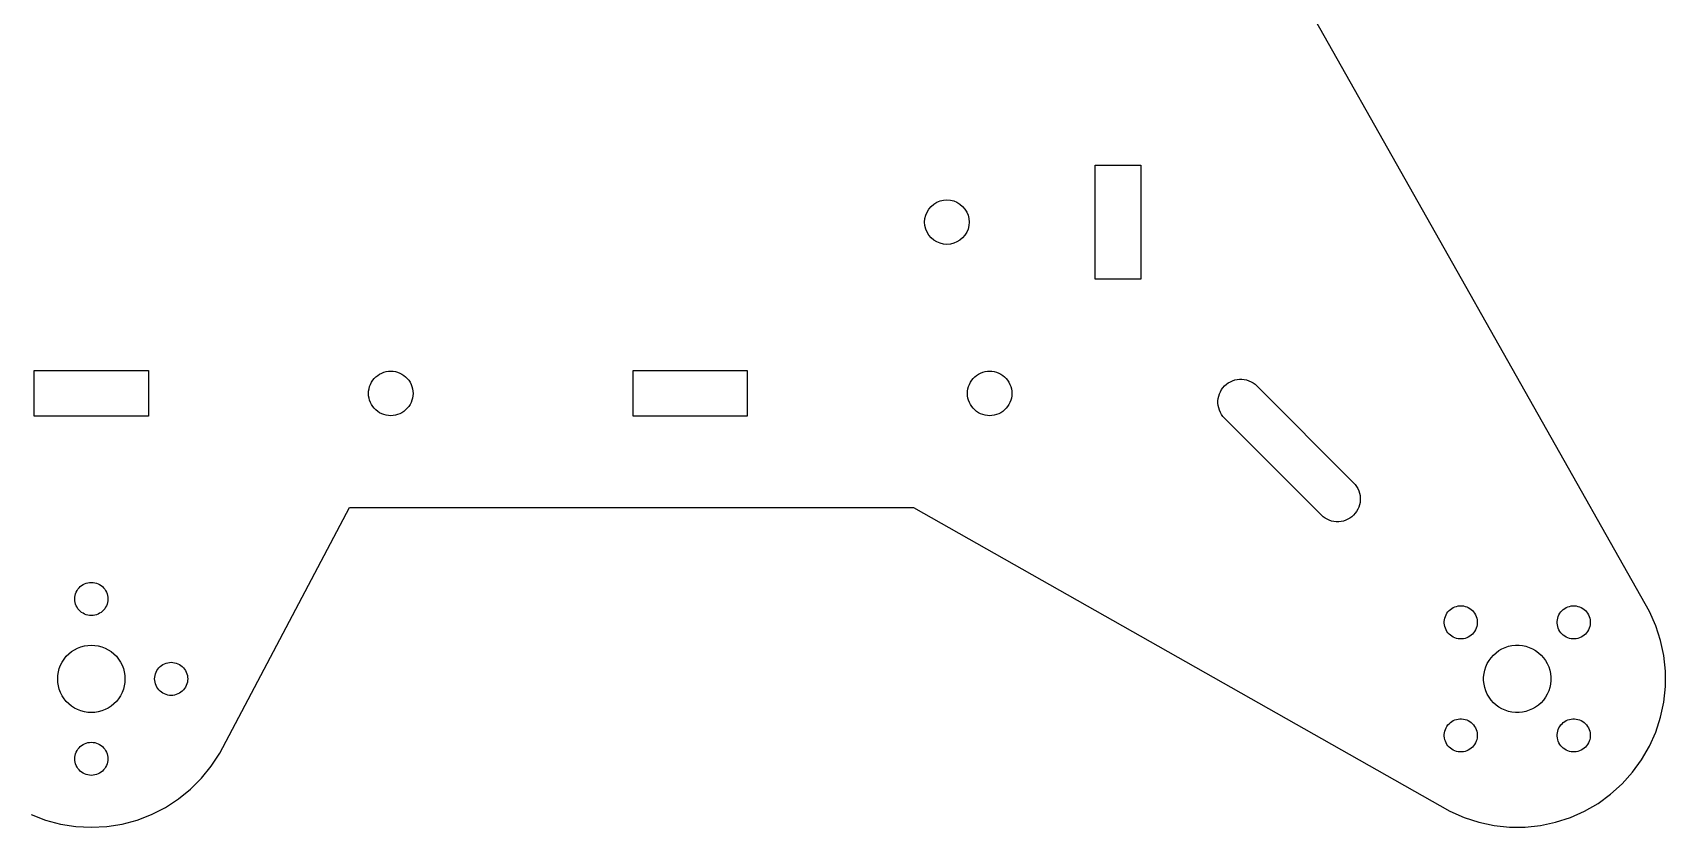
# Model space of a CAD drawing. Header units: metres. Extents: x -138 to 138, y -454 to 233.
# Drawn here: x -5.1 to 138, y -73 to -3.4 of the extents above; entities that cross this region are included whole.
import ezdxf

# ---------------------------------------------------------------- set-up
doc = ezdxf.new("R2010")
doc.units = ezdxf.units.M

msp = doc.modelspace()

# ---------------------------------------------------------------- linework, layer by layer
for p, q in [((136.583, -54.0981), (105.998, 0)), ((88, -25), (88, -15)), ((88, -15), (92, -15)), ((92, -15), (92, -25)), ((73.6211, -18.6211), (73.8538, -18.4224)), ((73.8538, -18.4224), (74.1147, -18.2625)), ((74.1147, -18.2625), (74.3974, -18.1454)), ((74.3974, -18.1454), (74.6949, -18.074)), ((74.6949, -18.074), (75, -18.05)), ((75, -18.05), (75.305, -18.074)), ((75.305, -18.074), (75.6026, -18.1454)), ((75.6026, -18.1454), (75.8853, -18.2625)), ((75.8853, -18.2625), (76.1462, -18.4224)), ((76.1462, -18.4224), (76.3788, -18.6211)), ((73.05, -20), (73.074, -19.6949)), ((73.074, -20.305), (73.05, -20)), ((73.074, -19.6949), (73.1454, -19.3974)), ((73.1454, -19.3974), (73.2625, -19.1147)), ((73.2625, -19.1147), (73.4224, -18.8538)), ((73.4224, -18.8538), (73.6211, -18.6211)), ((76.3788, -18.6211), (76.5776, -18.8538)), ((76.5776, -18.8538), (76.7375, -19.1147)), ((76.7375, -19.1147), (76.8546, -19.3974)), ((76.8546, -19.3974), (76.926, -19.6949)), ((76.926, -19.6949), (76.95, -20)), ((76.95, -20), (76.926, -20.305)), ((73.1454, -20.6026), (73.074, -20.305)), ((73.2625, -20.8853), (73.1454, -20.6026)), ((73.4224, -21.1462), (73.2625, -20.8853)), ((73.6211, -21.3788), (73.4224, -21.1462)), ((73.8538, -21.5776), (73.6211, -21.3788)), ((76.3788, -21.3788), (76.1462, -21.5776)), ((76.5776, -21.1462), (76.3788, -21.3788)), ((76.7375, -20.8853), (76.5776, -21.1462)), ((76.8546, -20.6026), (76.7375, -20.8853)), ((76.926, -20.305), (76.8546, -20.6026)), ((74.1147, -21.7375), (73.8538, -21.5776)), ((74.3974, -21.8546), (74.1147, -21.7375)), ((74.6949, -21.926), (74.3974, -21.8546)), ((75, -21.95), (74.6949, -21.926)), ((75.305, -21.926), (75, -21.95)), ((75.6026, -21.8546), (75.305, -21.926)), ((75.8853, -21.7375), (75.6026, -21.8546)), ((76.1462, -21.5776), (75.8853, -21.7375)), ((92, -25), (88, -25)), ((-5, -37), (-5, -33)), ((-5, -33), (5, -33)), ((5, -33), (5, -37)), ((24.3954, -34.3974), (24.4686, -34.2069)), ((24.4686, -34.2069), (24.5612, -34.025)), ((24.5612, -34.025), (24.6724, -33.8538)), ((24.6724, -33.8538), (24.8009, -33.6952)), ((24.8009, -33.6952), (24.9452, -33.5509)), ((24.9452, -33.5509), (25.1038, -33.4224)), ((25.1038, -33.4224), (25.275, -33.3113)), ((25.275, -33.3113), (25.4569, -33.2186)), ((25.4569, -33.2186), (25.6474, -33.1454)), ((25.6474, -33.1454), (25.8446, -33.0926)), ((25.8446, -33.0926), (26.0462, -33.0607)), ((26.0462, -33.0607), (26.25, -33.05)), ((26.25, -33.05), (26.4538, -33.0607)), ((26.4538, -33.0607), (26.6554, -33.0926)), ((26.6554, -33.0926), (26.8526, -33.1454)), ((26.8526, -33.1454), (27.0431, -33.2186)), ((27.0431, -33.2186), (27.225, -33.3113)), ((27.225, -33.3113), (27.3962, -33.4224)), ((27.3962, -33.4224), (27.5548, -33.5509)), ((27.5548, -33.5509), (27.6991, -33.6952)), ((27.6991, -33.6952), (27.8276, -33.8538)), ((27.8276, -33.8538), (27.9387, -34.025)), ((27.9387, -34.025), (28.0314, -34.2069)), ((28.0314, -34.2069), (28.1046, -34.3974)), ((47.5, -37), (47.5, -33)), ((47.5, -33), (57.5, -33)), ((57.5, -33), (57.5, -37)), ((76.8954, -34.3974), (76.9686, -34.2069)), ((76.9686, -34.2069), (77.0612, -34.025)), ((77.0612, -34.025), (77.1724, -33.8538)), ((77.1724, -33.8538), (77.3009, -33.6952)), ((77.3009, -33.6952), (77.4452, -33.5509)), ((77.4452, -33.5509), (77.6038, -33.4224)), ((77.6038, -33.4224), (77.775, -33.3113)), ((77.775, -33.3113), (77.9569, -33.2186)), ((77.9569, -33.2186), (78.1474, -33.1454)), ((78.1474, -33.1454), (78.3446, -33.0926)), ((78.3446, -33.0926), (78.5462, -33.0607)), ((78.5462, -33.0607), (78.75, -33.05)), ((78.75, -33.05), (78.9538, -33.0607)), ((78.9538, -33.0607), (79.1554, -33.0926)), ((79.1554, -33.0926), (79.3526, -33.1454)), ((79.3526, -33.1454), (79.5431, -33.2186)), ((79.5431, -33.2186), (79.725, -33.3113)), ((79.725, -33.3113), (79.8962, -33.4224)), ((79.8962, -33.4224), (80.0548, -33.5509)), ((80.0548, -33.5509), (80.1991, -33.6952)), ((80.1991, -33.6952), (80.3276, -33.8538)), ((80.3276, -33.8538), (80.4387, -34.025)), ((80.4387, -34.025), (80.5314, -34.2069)), ((80.5314, -34.2069), (80.6046, -34.3974)), ((99.2031, -34.4987), (99.3431, -34.3431)), ((99.3431, -34.3431), (99.4987, -34.2031)), ((99.4987, -34.2031), (99.6681, -34.08)), ((99.6681, -34.08), (99.8494, -33.9753)), ((99.8494, -33.9753), (100.041, -33.8902)), ((100.041, -33.8902), (100.24, -33.8255)), ((100.24, -33.8255), (100.444, -33.782)), ((100.444, -33.782), (100.653, -33.7601)), ((100.653, -33.7601), (100.862, -33.7601)), ((100.862, -33.7601), (101.07, -33.782)), ((101.07, -33.782), (101.275, -33.8255)), ((101.275, -33.8255), (101.474, -33.8902)), ((101.474, -33.8902), (101.665, -33.9753)), ((101.665, -33.9753), (101.847, -34.08)), ((101.847, -34.08), (102.016, -34.2031)), ((102.016, -34.2031), (102.172, -34.3431)), ((102.172, -34.3431), (110.657, -42.8284)), ((24.3, -35), (24.3107, -34.7962)), ((24.3107, -35.2038), (24.3, -35)), ((24.3107, -34.7962), (24.3426, -34.5946)), ((24.3426, -35.4054), (24.3107, -35.2038)), ((24.3426, -34.5946), (24.3954, -34.3974)), ((24.3954, -35.6026), (24.3426, -35.4054)), ((24.4686, -35.7931), (24.3954, -35.6026)), ((28.1046, -35.6026), (28.0314, -35.7931)), ((28.1046, -34.3974), (28.1574, -34.5946)), ((28.1574, -35.4054), (28.1046, -35.6026)), ((28.1574, -34.5946), (28.1893, -34.7962)), ((28.1893, -35.2038), (28.1574, -35.4054)), ((28.1893, -34.7962), (28.2, -35)), ((28.2, -35), (28.1893, -35.2038)), ((76.8, -35), (76.8107, -34.7962)), ((76.8107, -35.2038), (76.8, -35)), ((76.8107, -34.7962), (76.8426, -34.5946)), ((76.8426, -35.4054), (76.8107, -35.2038)), ((76.8426, -34.5946), (76.8954, -34.3974)), ((76.8954, -35.6026), (76.8426, -35.4054)), ((76.9686, -35.7931), (76.8954, -35.6026)), ((80.6046, -35.6026), (80.5314, -35.7931)), ((80.6046, -34.3974), (80.6574, -34.5946)), ((80.6574, -35.4054), (80.6046, -35.6026)), ((80.6574, -34.5946), (80.6893, -34.7962)), ((80.6893, -35.2038), (80.6574, -35.4054)), ((80.6893, -34.7962), (80.7, -35)), ((80.7, -35), (80.6893, -35.2038)), ((98.7601, -35.6527), (98.782, -35.4445)), ((98.7601, -35.862), (98.7601, -35.6527)), ((98.782, -35.4445), (98.8255, -35.2397)), ((98.8255, -35.2397), (98.8902, -35.0406)), ((98.8902, -35.0406), (98.9753, -34.8494)), ((98.9753, -34.8494), (99.08, -34.6681)), ((99.08, -34.6681), (99.2031, -34.4987)), ((5, -37), (-5, -37)), ((24.5612, -35.975), (24.4686, -35.7931)), ((24.6724, -36.1462), (24.5612, -35.975)), ((24.8009, -36.3048), (24.6724, -36.1462)), ((24.9452, -36.4491), (24.8009, -36.3048)), ((25.1038, -36.5776), (24.9452, -36.4491)), ((25.275, -36.6887), (25.1038, -36.5776)), ((25.4569, -36.7814), (25.275, -36.6887)), ((25.6474, -36.8546), (25.4569, -36.7814)), ((25.8446, -36.9074), (25.6474, -36.8546)), ((26.0462, -36.9393), (25.8446, -36.9074)), ((26.25, -36.95), (26.0462, -36.9393)), ((26.4538, -36.9393), (26.25, -36.95)), ((26.6554, -36.9074), (26.4538, -36.9393)), ((26.8526, -36.8546), (26.6554, -36.9074)), ((27.0431, -36.7814), (26.8526, -36.8546)), ((27.225, -36.6887), (27.0431, -36.7814)), ((27.3962, -36.5776), (27.225, -36.6887)), ((27.5548, -36.4491), (27.3962, -36.5776)), ((27.6991, -36.3048), (27.5548, -36.4491)), ((27.8276, -36.1462), (27.6991, -36.3048)), ((27.9387, -35.975), (27.8276, -36.1462)), ((28.0314, -35.7931), (27.9387, -35.975)), ((57.5, -37), (47.5, -37)), ((77.0612, -35.975), (76.9686, -35.7931)), ((77.1724, -36.1462), (77.0612, -35.975)), ((77.3009, -36.3048), (77.1724, -36.1462)), ((77.4452, -36.4491), (77.3009, -36.3048)), ((77.6038, -36.5776), (77.4452, -36.4491)), ((77.775, -36.6887), (77.6038, -36.5776)), ((77.9569, -36.7814), (77.775, -36.6887)), ((78.1474, -36.8546), (77.9569, -36.7814)), ((78.3446, -36.9074), (78.1474, -36.8546)), ((78.5462, -36.9393), (78.3446, -36.9074)), ((78.75, -36.95), (78.5462, -36.9393)), ((78.9538, -36.9393), (78.75, -36.95)), ((79.1554, -36.9074), (78.9538, -36.9393)), ((79.3526, -36.8546), (79.1554, -36.9074)), ((79.5431, -36.7814), (79.3526, -36.8546)), ((79.725, -36.6887), (79.5431, -36.7814)), ((79.8962, -36.5776), (79.725, -36.6887)), ((80.0548, -36.4491), (79.8962, -36.5776)), ((80.1991, -36.3048), (80.0548, -36.4491)), ((80.3276, -36.1462), (80.1991, -36.3048)), ((80.4387, -35.975), (80.3276, -36.1462)), ((80.5314, -35.7931), (80.4387, -35.975)), ((98.782, -36.0702), (98.7601, -35.862)), ((98.8255, -36.275), (98.782, -36.0702)), ((98.8902, -36.4741), (98.8255, -36.275)), ((98.9753, -36.6653), (98.8902, -36.4741)), ((99.08, -36.8466), (98.9753, -36.6653)), ((99.2031, -37.016), (99.08, -36.8466)), ((99.3431, -37.1716), (99.2031, -37.016)), ((107.828, -45.6568), (99.3431, -37.1716)), ((110.657, -42.8284), (110.797, -42.984)), ((110.797, -42.984), (110.92, -43.1534)), ((110.92, -43.1534), (111.025, -43.3347)), ((111.025, -43.3347), (111.11, -43.5259)), ((111.11, -43.5259), (111.174, -43.725)), ((111.174, -43.725), (111.218, -43.9298)), ((111.218, -43.9298), (111.24, -44.138)), ((111.24, -44.3473), (111.218, -44.5555)), ((111.24, -44.138), (111.24, -44.3473)), ((11.2583, -66.5), (22.6216, -45)), ((22.6216, -45), (72.0784, -45)), ((72.0784, -45), (119.098, -71.5831)), ((107.984, -45.7969), (107.828, -45.6568)), ((108.153, -45.92), (107.984, -45.7969)), ((110.501, -45.7969), (110.332, -45.92)), ((110.657, -45.6568), (110.501, -45.7969)), ((110.797, -45.5013), (110.657, -45.6568)), ((110.92, -45.3319), (110.797, -45.5013)), ((111.025, -45.1506), (110.92, -45.3319)), ((111.11, -44.9594), (111.025, -45.1506)), ((111.174, -44.7603), (111.11, -44.9594)), ((111.218, -44.5555), (111.174, -44.7603)), ((108.335, -46.0246), (108.153, -45.92)), ((108.526, -46.1098), (108.335, -46.0246)), ((108.725, -46.1745), (108.526, -46.1098)), ((108.93, -46.218), (108.725, -46.1745)), ((109.138, -46.2399), (108.93, -46.218)), ((109.347, -46.2399), (109.138, -46.2399)), ((109.555, -46.218), (109.347, -46.2399)), ((109.76, -46.1745), (109.555, -46.218)), ((109.959, -46.1098), (109.76, -46.1745)), ((110.151, -46.0246), (109.959, -46.1098)), ((110.332, -45.92), (110.151, -46.0246)), ((-1.45, -53), (-1.44205, -52.8484)), ((-1.44205, -52.8484), (-1.4183, -52.6985)), ((-1.4183, -52.6985), (-1.37903, -52.5519)), ((-1.37903, -52.5519), (-1.32463, -52.4102)), ((-1.32463, -52.4102), (-1.25572, -52.275)), ((-1.25572, -52.275), (-1.17307, -52.1477)), ((-1.17307, -52.1477), (-1.07755, -52.0298)), ((-1.07755, -52.0298), (-0.97023, -51.9225)), ((-0.97023, -51.9225), (-0.85228, -51.8269)), ((-0.85228, -51.8269), (-0.72499, -51.7443)), ((-0.72499, -51.7443), (-0.58977, -51.6754)), ((-0.58977, -51.6754), (-0.44807, -51.621)), ((-0.44807, -51.621), (-0.30147, -51.5817)), ((-0.30147, -51.5817), (-0.15157, -51.558)), ((-0.15157, -51.558), (0, -51.55)), ((0, -51.55), (0.15157, -51.558)), ((0.15157, -51.558), (0.30147, -51.5817)), ((0.30147, -51.5817), (0.44807, -51.621)), ((0.44807, -51.621), (0.58977, -51.6754)), ((0.58977, -51.6754), (0.72499, -51.7443)), ((0.72499, -51.7443), (0.85228, -51.8269)), ((0.85228, -51.8269), (0.97023, -51.9225)), ((0.97023, -51.9225), (1.07755, -52.0298)), ((1.07755, -52.0298), (1.17307, -52.1477)), ((1.17307, -52.1477), (1.25572, -52.275)), ((1.25572, -52.275), (1.32463, -52.4102)), ((1.32463, -52.4102), (1.37903, -52.5519)), ((1.37903, -52.5519), (1.4183, -52.6985)), ((1.4183, -52.6985), (1.44205, -52.8484)), ((1.44205, -52.8484), (1.45, -53)), ((-1.44205, -53.1516), (-1.45, -53)), ((-1.4183, -53.3015), (-1.44205, -53.1516)), ((-1.37903, -53.4481), (-1.4183, -53.3015)), ((-1.32463, -53.5898), (-1.37903, -53.4481)), ((-1.25572, -53.725), (-1.32463, -53.5898)), ((-1.17307, -53.8523), (-1.25572, -53.725)), ((-1.07755, -53.9702), (-1.17307, -53.8523)), ((-0.97023, -54.0776), (-1.07755, -53.9702)), ((-0.85228, -54.1731), (-0.97023, -54.0776)), ((-0.72499, -54.2557), (-0.85228, -54.1731)), ((-0.58977, -54.3246), (-0.72499, -54.2557)), ((-0.44807, -54.379), (-0.58977, -54.3246)), ((-0.30147, -54.4183), (-0.44807, -54.379)), ((0.44807, -54.379), (0.30147, -54.4183)), ((0.58977, -54.3246), (0.44807, -54.379)), ((0.72499, -54.2557), (0.58977, -54.3246)), ((0.85228, -54.1731), (0.72499, -54.2557)), ((0.97023, -54.0776), (0.85228, -54.1731)), ((1.07755, -53.9702), (0.97023, -54.0776)), ((1.17307, -53.8523), (1.07755, -53.9702)), ((1.25572, -53.725), (1.17307, -53.8523)), ((1.32463, -53.5898), (1.25572, -53.725)), ((1.37903, -53.4481), (1.32463, -53.5898)), ((1.4183, -53.3015), (1.37903, -53.4481)), ((1.44205, -53.1516), (1.4183, -53.3015)), ((1.45, -53), (1.44205, -53.1516)), ((118.758, -54.392), (118.834, -54.2605)), ((118.834, -54.2605), (118.923, -54.1377)), ((118.923, -54.1377), (119.025, -54.0249)), ((119.025, -54.0249), (119.138, -53.9234)), ((119.138, -53.9234), (119.261, -53.8342)), ((119.261, -53.8342), (119.392, -53.7583)), ((119.392, -53.7583), (119.531, -53.6966)), ((119.531, -53.6966), (119.675, -53.6497)), ((119.675, -53.6497), (119.823, -53.6181)), ((119.823, -53.6181), (119.974, -53.6022)), ((119.974, -53.6022), (120.126, -53.6022)), ((120.126, -53.6022), (120.277, -53.6181)), ((120.277, -53.6181), (120.426, -53.6497)), ((120.426, -53.6497), (120.57, -53.6966)), ((120.57, -53.6966), (120.709, -53.7583)), ((120.709, -53.7583), (120.84, -53.8342)), ((120.84, -53.8342), (120.963, -53.9234)), ((120.963, -53.9234), (121.076, -54.0249)), ((121.076, -54.0249), (121.177, -54.1377)), ((121.177, -54.1377), (121.266, -54.2605)), ((121.266, -54.2605), (121.342, -54.392)), ((128.658, -54.392), (128.734, -54.2605)), ((128.734, -54.2605), (128.823, -54.1377)), ((128.823, -54.1377), (128.924, -54.0249)), ((128.924, -54.0249), (129.037, -53.9234)), ((129.037, -53.9234), (129.16, -53.8342)), ((129.16, -53.8342), (129.291, -53.7583)), ((129.291, -53.7583), (129.43, -53.6966)), ((129.43, -53.6966), (129.574, -53.6497)), ((129.574, -53.6497), (129.723, -53.6181)), ((129.723, -53.6181), (129.874, -53.6022)), ((129.874, -53.6022), (130.026, -53.6022)), ((130.026, -53.6022), (130.177, -53.6181)), ((130.177, -53.6181), (130.325, -53.6497)), ((130.325, -53.6497), (130.469, -53.6966)), ((130.469, -53.6966), (130.608, -53.7583)), ((130.608, -53.7583), (130.739, -53.8342)), ((130.739, -53.8342), (130.862, -53.9234)), ((130.862, -53.9234), (130.975, -54.0249)), ((130.975, -54.0249), (131.077, -54.1377)), ((131.077, -54.1377), (131.166, -54.2605)), ((131.166, -54.2605), (131.242, -54.392)), ((137.137, -55.3412), (136.583, -54.0981)), ((-0.15157, -54.4421), (-0.30147, -54.4183)), ((0, -54.45), (-0.15157, -54.4421)), ((0.15157, -54.4421), (0, -54.45)), ((0.30147, -54.4183), (0.15157, -54.4421)), ((118.602, -54.9744), (118.618, -54.8234)), ((118.602, -55.1261), (118.602, -54.9744)), ((118.618, -55.2771), (118.602, -55.1261)), ((118.618, -54.8234), (118.65, -54.675)), ((118.65, -55.4255), (118.618, -55.2771)), ((118.65, -54.675), (118.697, -54.5306)), ((118.697, -55.5699), (118.65, -55.4255)), ((118.697, -54.5306), (118.758, -54.392)), ((118.758, -55.7085), (118.697, -55.5699)), ((118.834, -55.84), (118.758, -55.7085)), ((121.342, -55.7085), (121.266, -55.84)), ((121.342, -54.392), (121.404, -54.5306)), ((121.404, -55.5699), (121.342, -55.7085)), ((121.404, -54.5306), (121.451, -54.675)), ((121.451, -55.4255), (121.404, -55.5699)), ((121.451, -54.675), (121.482, -54.8234)), ((121.482, -55.2771), (121.451, -55.4255)), ((121.482, -54.8234), (121.498, -54.9744)), ((121.498, -55.1261), (121.482, -55.2771)), ((121.498, -54.9744), (121.498, -55.1261)), ((128.502, -54.9744), (128.518, -54.8234)), ((128.502, -55.1261), (128.502, -54.9744)), ((128.518, -55.2771), (128.502, -55.1261)), ((128.518, -54.8234), (128.549, -54.675)), ((128.549, -55.4255), (128.518, -55.2771)), ((128.549, -54.675), (128.596, -54.5306)), ((128.596, -55.5699), (128.549, -55.4255)), ((128.596, -54.5306), (128.658, -54.392)), ((128.658, -55.7085), (128.596, -55.5699)), ((128.734, -55.84), (128.658, -55.7085)), ((131.242, -55.7085), (131.166, -55.84)), ((131.242, -54.392), (131.303, -54.5306)), ((131.303, -55.5699), (131.242, -55.7085)), ((131.303, -54.5306), (131.35, -54.675)), ((131.35, -55.4255), (131.303, -55.5699)), ((131.35, -54.675), (131.382, -54.8234)), ((131.382, -55.2771), (131.35, -55.4255)), ((131.382, -54.8234), (131.398, -54.9744)), ((131.398, -55.1261), (131.382, -55.2771)), ((131.398, -54.9744), (131.398, -55.1261)), ((137.557, -56.6353), (137.137, -55.3412)), ((-1.19986, -57.3051), (-0.91159, -57.1944)), ((-0.91159, -57.1944), (-0.61333, -57.1145)), ((-0.61333, -57.1145), (-0.30835, -57.0662)), ((-0.30835, -57.0662), (0, -57.05)), ((0, -57.05), (0.30835, -57.0662)), ((0.30835, -57.0662), (0.61333, -57.1145)), ((0.61333, -57.1145), (0.91159, -57.1944)), ((0.91159, -57.1944), (1.19986, -57.3051)), ((118.923, -55.9628), (118.834, -55.84)), ((119.025, -56.0755), (118.923, -55.9628)), ((119.138, -56.1771), (119.025, -56.0755)), ((119.261, -56.2663), (119.138, -56.1771)), ((119.392, -56.3422), (119.261, -56.2663)), ((119.531, -56.4039), (119.392, -56.3422)), ((119.675, -56.4508), (119.531, -56.4039)), ((119.823, -56.4824), (119.675, -56.4508)), ((119.974, -56.4982), (119.823, -56.4824)), ((120.126, -56.4982), (119.974, -56.4982)), ((120.277, -56.4824), (120.126, -56.4982)), ((120.426, -56.4508), (120.277, -56.4824)), ((120.57, -56.4039), (120.426, -56.4508)), ((120.709, -56.3422), (120.57, -56.4039)), ((120.84, -56.2663), (120.709, -56.3422)), ((120.963, -56.1771), (120.84, -56.2663)), ((121.076, -56.0756), (120.963, -56.1771)), ((121.177, -55.9628), (121.076, -56.0756)), ((121.266, -55.84), (121.177, -55.9628)), ((123.661, -57.3715), (123.943, -57.2459)), ((123.943, -57.2459), (124.236, -57.1505)), ((124.236, -57.1505), (124.539, -57.0863)), ((124.539, -57.0863), (124.846, -57.054)), ((124.846, -57.054), (125.154, -57.054)), ((125.154, -57.054), (125.461, -57.0863)), ((125.461, -57.0863), (125.764, -57.1505)), ((125.764, -57.1505), (126.057, -57.2459)), ((126.057, -57.2459), (126.339, -57.3715)), ((128.823, -55.9628), (128.734, -55.84)), ((128.924, -56.0756), (128.823, -55.9628)), ((129.037, -56.1771), (128.924, -56.0756)), ((129.16, -56.2663), (129.037, -56.1771)), ((129.291, -56.3422), (129.16, -56.2663)), ((129.43, -56.4039), (129.291, -56.3422)), ((129.574, -56.4508), (129.43, -56.4039)), ((129.723, -56.4824), (129.574, -56.4508)), ((129.874, -56.4982), (129.723, -56.4824)), ((130.026, -56.4982), (129.874, -56.4982)), ((130.177, -56.4824), (130.026, -56.4982)), ((130.325, -56.4508), (130.177, -56.4824)), ((130.469, -56.4039), (130.325, -56.4508)), ((130.608, -56.3422), (130.469, -56.4039)), ((130.739, -56.2663), (130.608, -56.3422)), ((130.862, -56.1771), (130.739, -56.2663)), ((130.975, -56.0755), (130.862, -56.1771)), ((131.077, -55.9628), (130.975, -56.0755)), ((131.166, -55.84), (131.077, -55.9628)), ((137.84, -57.9663), (137.557, -56.6353)), ((-2.69495, -58.8001), (-2.55476, -58.525)), ((-2.55476, -58.525), (-2.3866, -58.266)), ((-2.3866, -58.266), (-2.19228, -58.0261)), ((-2.19228, -58.0261), (-1.97392, -57.8077)), ((-1.97392, -57.8077), (-1.73396, -57.6134)), ((-1.73396, -57.6134), (-1.47499, -57.4452)), ((-1.47499, -57.4452), (-1.19986, -57.3051)), ((1.19986, -57.3051), (1.47499, -57.4452)), ((1.47499, -57.4452), (1.73396, -57.6134)), ((1.73396, -57.6134), (1.97392, -57.8077)), ((1.97392, -57.8077), (2.19228, -58.0261)), ((2.19228, -58.0261), (2.3866, -58.266)), ((2.3866, -58.266), (2.55476, -58.525)), ((2.55476, -58.525), (2.69495, -58.8001)), ((6.27499, -58.7443), (6.41022, -58.6754)), ((6.41022, -58.6754), (6.55191, -58.621)), ((6.55191, -58.621), (6.69852, -58.5817)), ((6.69852, -58.5817), (6.84842, -58.558)), ((6.84842, -58.558), (7, -58.55)), ((7, -58.55), (7.15157, -58.558)), ((7.15157, -58.558), (7.30147, -58.5817)), ((7.30147, -58.5817), (7.44807, -58.621)), ((7.44807, -58.621), (7.58977, -58.6754)), ((7.58977, -58.6754), (7.72499, -58.7443)), ((122.246, -58.9428), (122.372, -58.6607)), ((122.372, -58.6607), (122.526, -58.3933)), ((122.526, -58.3933), (122.707, -58.1435)), ((122.707, -58.1435), (122.914, -57.914)), ((122.914, -57.914), (123.143, -57.7074)), ((123.143, -57.7074), (123.393, -57.5259)), ((123.393, -57.5259), (123.661, -57.3715)), ((126.339, -57.3715), (126.607, -57.5259)), ((126.607, -57.5259), (126.856, -57.7074)), ((126.856, -57.7074), (127.086, -57.914)), ((127.086, -57.914), (127.293, -58.1435)), ((127.293, -58.1435), (127.474, -58.3933)), ((127.474, -58.3933), (127.628, -58.6607)), ((127.628, -58.6607), (127.754, -58.9428)), ((137.982, -59.3196), (137.84, -57.9663)), ((-2.95, -60), (-2.93384, -59.6917)), ((-2.93384, -60.3083), (-2.95, -60)), ((-2.93384, -59.6917), (-2.88553, -59.3867)), ((-2.88553, -59.3867), (-2.8056, -59.0884)), ((-2.8056, -59.0884), (-2.69495, -58.8001)), ((2.69495, -58.8001), (2.8056, -59.0884)), ((2.8056, -59.0884), (2.88553, -59.3867)), ((2.88553, -59.3867), (2.93384, -59.6917)), ((2.93384, -59.6917), (2.95, -60)), ((2.95, -60), (2.93384, -60.3083)), ((5.54999, -60), (5.55794, -59.8484)), ((5.55794, -60.1516), (5.54999, -60)), ((5.55794, -59.8484), (5.58168, -59.6985)), ((5.58168, -59.6985), (5.62096, -59.5519)), ((5.62096, -59.5519), (5.67535, -59.4102)), ((5.67535, -59.4102), (5.74426, -59.275)), ((5.74426, -59.275), (5.82692, -59.1477)), ((5.82692, -59.1477), (5.92244, -59.0298)), ((5.92244, -59.0298), (6.02975, -58.9225)), ((6.02975, -58.9225), (6.14771, -58.8269)), ((6.14771, -58.8269), (6.27499, -58.7443)), ((7.72499, -58.7443), (7.85228, -58.8269)), ((7.85228, -58.8269), (7.97023, -58.9225)), ((7.97023, -58.9225), (8.07755, -59.0298)), ((8.07755, -59.0298), (8.17307, -59.1477)), ((8.17307, -59.1477), (8.25572, -59.275)), ((8.25572, -59.275), (8.32463, -59.4102)), ((8.32463, -59.4102), (8.37903, -59.5519)), ((8.37903, -59.5519), (8.4183, -59.6985)), ((8.4183, -59.6985), (8.44205, -59.8484)), ((8.44205, -59.8484), (8.45, -60)), ((8.45, -60), (8.44205, -60.1516)), ((122.054, -59.8456), (122.086, -59.5385)), ((122.054, -60.1544), (122.054, -59.8456)), ((122.086, -59.5385), (122.151, -59.2365)), ((122.151, -59.2365), (122.246, -58.9428)), ((127.754, -58.9428), (127.849, -59.2365)), ((127.849, -59.2365), (127.914, -59.5385)), ((127.914, -59.5385), (127.946, -59.8456)), ((127.946, -59.8456), (127.946, -60.1544)), ((137.982, -60.6804), (137.982, -59.3196)), ((-2.88553, -60.6133), (-2.93384, -60.3083)), ((-2.8056, -60.9116), (-2.88553, -60.6133)), ((-2.69495, -61.1999), (-2.8056, -60.9116)), ((-2.55476, -61.475), (-2.69495, -61.1999)), ((-2.3866, -61.734), (-2.55476, -61.475)), ((2.55476, -61.475), (2.3866, -61.734)), ((2.69495, -61.1999), (2.55476, -61.475)), ((2.8056, -60.9116), (2.69495, -61.1999)), ((2.88553, -60.6133), (2.8056, -60.9116)), ((2.93384, -60.3083), (2.88553, -60.6133)), ((5.58168, -60.3015), (5.55794, -60.1516)), ((5.62096, -60.4481), (5.58168, -60.3015)), ((5.67535, -60.5898), (5.62096, -60.4481)), ((5.74426, -60.725), (5.67535, -60.5898)), ((5.82692, -60.8523), (5.74426, -60.725)), ((5.92244, -60.9702), (5.82692, -60.8523)), ((6.02975, -61.0775), (5.92244, -60.9702)), ((6.14771, -61.1731), (6.02975, -61.0775)), ((6.27499, -61.2557), (6.14771, -61.1731)), ((6.41022, -61.3246), (6.27499, -61.2557)), ((6.55191, -61.379), (6.41022, -61.3246)), ((6.69852, -61.4183), (6.55191, -61.379)), ((6.84842, -61.442), (6.69852, -61.4183)), ((7, -61.45), (6.84842, -61.442)), ((7.15157, -61.442), (7, -61.45)), ((7.30147, -61.4183), (7.15157, -61.442)), ((7.44807, -61.379), (7.30147, -61.4183)), ((7.58977, -61.3246), (7.44807, -61.379)), ((7.72499, -61.2557), (7.58977, -61.3246)), ((7.85228, -61.1731), (7.72499, -61.2557)), ((7.97023, -61.0775), (7.85228, -61.1731)), ((8.07755, -60.9702), (7.97023, -61.0775)), ((8.17307, -60.8523), (8.07755, -60.9702)), ((8.25572, -60.725), (8.17307, -60.8523)), ((8.32463, -60.5898), (8.25572, -60.725)), ((8.37903, -60.4481), (8.32463, -60.5898)), ((8.4183, -60.3015), (8.37903, -60.4481)), ((8.44205, -60.1516), (8.4183, -60.3015)), ((122.086, -60.4615), (122.054, -60.1544)), ((122.151, -60.7635), (122.086, -60.4615)), ((122.246, -61.0572), (122.151, -60.7635)), ((122.372, -61.3393), (122.246, -61.0572)), ((122.526, -61.6067), (122.372, -61.3393)), ((127.628, -61.3393), (127.474, -61.6067)), ((127.754, -61.0572), (127.628, -61.3393)), ((127.849, -60.7635), (127.754, -61.0572)), ((127.914, -60.4615), (127.849, -60.7635)), ((127.946, -60.1544), (127.914, -60.4615)), ((137.84, -62.0336), (137.982, -60.6804)), ((-2.19228, -61.9739), (-2.3866, -61.734)), ((-1.97392, -62.1923), (-2.19228, -61.9739)), ((-1.73396, -62.3866), (-1.97392, -62.1923)), ((-1.47499, -62.5548), (-1.73396, -62.3866)), ((-1.19986, -62.6949), (-1.47499, -62.5548)), ((-0.91159, -62.8056), (-1.19986, -62.6949)), ((-0.61333, -62.8855), (-0.91159, -62.8056)), ((-0.30835, -62.9338), (-0.61333, -62.8855)), ((0, -62.95), (-0.30835, -62.9338)), ((0.30835, -62.9338), (0, -62.95)), ((0.61333, -62.8855), (0.30835, -62.9338)), ((0.91159, -62.8056), (0.61333, -62.8855)), ((1.19986, -62.6949), (0.91159, -62.8056)), ((1.47499, -62.5548), (1.19986, -62.6949)), ((1.73396, -62.3866), (1.47499, -62.5548)), ((1.97392, -62.1923), (1.73396, -62.3866)), ((2.19228, -61.9739), (1.97392, -62.1923)), ((2.3866, -61.734), (2.19228, -61.9739)), ((122.707, -61.8565), (122.526, -61.6067)), ((122.914, -62.086), (122.707, -61.8565)), ((123.143, -62.2926), (122.914, -62.086)), ((123.393, -62.4741), (123.143, -62.2926)), ((123.661, -62.6284), (123.393, -62.4741)), ((123.943, -62.754), (123.661, -62.6284)), ((124.236, -62.8495), (123.943, -62.754)), ((124.539, -62.9137), (124.236, -62.8495)), ((124.846, -62.9459), (124.539, -62.9137)), ((125.154, -62.9459), (124.846, -62.9459)), ((125.461, -62.9137), (125.154, -62.9459)), ((125.764, -62.8495), (125.461, -62.9137)), ((126.057, -62.754), (125.764, -62.8495)), ((126.339, -62.6284), (126.057, -62.754)), ((126.607, -62.4741), (126.339, -62.6284)), ((126.856, -62.2926), (126.607, -62.4741)), ((127.086, -62.086), (126.856, -62.2926)), ((127.293, -61.8565), (127.086, -62.086)), ((127.474, -61.6067), (127.293, -61.8565)), ((137.557, -63.3646), (137.84, -62.0336)), ((118.697, -64.4301), (118.758, -64.2915)), ((118.758, -64.2915), (118.834, -64.16)), ((118.834, -64.16), (118.923, -64.0372)), ((118.923, -64.0372), (119.025, -63.9244)), ((119.025, -63.9244), (119.138, -63.8229)), ((119.138, -63.8229), (119.261, -63.7337)), ((119.261, -63.7337), (119.392, -63.6578)), ((119.392, -63.6578), (119.531, -63.596)), ((119.531, -63.596), (119.675, -63.5491)), ((119.675, -63.5491), (119.823, -63.5176)), ((119.823, -63.5176), (119.974, -63.5017)), ((119.974, -63.5017), (120.126, -63.5017)), ((120.126, -63.5017), (120.277, -63.5176)), ((120.277, -63.5176), (120.426, -63.5491)), ((120.426, -63.5491), (120.57, -63.596)), ((120.57, -63.596), (120.709, -63.6578)), ((120.709, -63.6578), (120.84, -63.7337)), ((120.84, -63.7337), (120.963, -63.8229)), ((120.963, -63.8229), (121.076, -63.9244)), ((121.076, -63.9244), (121.177, -64.0372)), ((121.177, -64.0372), (121.266, -64.16)), ((121.266, -64.16), (121.342, -64.2914)), ((121.342, -64.2914), (121.404, -64.4301)), ((128.596, -64.4301), (128.658, -64.2914)), ((128.658, -64.2914), (128.734, -64.16)), ((128.734, -64.16), (128.823, -64.0372)), ((128.823, -64.0372), (128.924, -63.9244)), ((128.924, -63.9244), (129.037, -63.8229)), ((129.037, -63.8229), (129.16, -63.7337)), ((129.16, -63.7337), (129.291, -63.6578)), ((129.291, -63.6578), (129.43, -63.596)), ((129.43, -63.596), (129.574, -63.5491)), ((129.574, -63.5491), (129.723, -63.5176)), ((129.723, -63.5176), (129.874, -63.5017)), ((129.874, -63.5017), (130.026, -63.5017)), ((130.026, -63.5017), (130.177, -63.5176)), ((130.177, -63.5176), (130.325, -63.5491)), ((130.325, -63.5491), (130.469, -63.596)), ((130.469, -63.596), (130.608, -63.6578)), ((130.608, -63.6578), (130.739, -63.7337)), ((130.739, -63.7337), (130.862, -63.8229)), ((130.862, -63.8229), (130.975, -63.9244)), ((130.975, -63.9244), (131.077, -64.0372)), ((131.077, -64.0372), (131.166, -64.16)), ((131.166, -64.16), (131.242, -64.2915)), ((131.242, -64.2915), (131.303, -64.4301)), ((137.137, -64.6588), (137.557, -63.3646)), ((-0.97023, -65.9224), (-0.85228, -65.8269)), ((-0.85228, -65.8269), (-0.72499, -65.7443)), ((-0.72499, -65.7443), (-0.58977, -65.6754)), ((-0.58977, -65.6754), (-0.44807, -65.621)), ((-0.44807, -65.621), (-0.30147, -65.5817)), ((-0.30147, -65.5817), (-0.15157, -65.5579)), ((-0.15157, -65.5579), (0, -65.55)), ((0, -65.55), (0.15157, -65.5579)), ((0.15157, -65.5579), (0.30147, -65.5817)), ((0.30147, -65.5817), (0.44807, -65.621)), ((0.44807, -65.621), (0.58977, -65.6754)), ((0.58977, -65.6754), (0.72499, -65.7443)), ((0.72499, -65.7443), (0.85228, -65.8269)), ((0.85228, -65.8269), (0.97023, -65.9224)), ((118.602, -64.8739), (118.618, -64.7229)), ((118.602, -65.0256), (118.602, -64.8739)), ((118.618, -65.1766), (118.602, -65.0256)), ((118.618, -64.7229), (118.65, -64.5745)), ((118.65, -65.325), (118.618, -65.1766)), ((118.65, -64.5745), (118.697, -64.4301)), ((118.697, -65.4694), (118.65, -65.325)), ((118.758, -65.608), (118.697, -65.4694)), ((118.834, -65.7395), (118.758, -65.608)), ((118.923, -65.8622), (118.834, -65.7395)), ((121.266, -65.7395), (121.177, -65.8622)), ((121.342, -65.608), (121.266, -65.7395)), ((121.404, -65.4694), (121.342, -65.608)), ((121.404, -64.4301), (121.451, -64.5744)), ((121.451, -65.325), (121.404, -65.4694)), ((121.451, -64.5744), (121.482, -64.7229)), ((121.482, -65.1766), (121.451, -65.325)), ((121.482, -64.7229), (121.498, -64.8738)), ((121.498, -65.0256), (121.482, -65.1766)), ((121.498, -64.8738), (121.498, -65.0256)), ((128.502, -64.8738), (128.518, -64.7229)), ((128.502, -65.0256), (128.502, -64.8738)), ((128.518, -65.1766), (128.502, -65.0256)), ((128.518, -64.7229), (128.549, -64.5744)), ((128.549, -65.325), (128.518, -65.1766)), ((128.549, -64.5744), (128.596, -64.4301)), ((128.596, -65.4694), (128.549, -65.325)), ((128.658, -65.608), (128.596, -65.4694)), ((128.734, -65.7395), (128.658, -65.608)), ((128.823, -65.8622), (128.734, -65.7395)), ((131.166, -65.7395), (131.077, -65.8622)), ((131.242, -65.608), (131.166, -65.7395)), ((131.303, -65.4694), (131.242, -65.608)), ((131.303, -64.4301), (131.35, -64.5745)), ((131.35, -65.325), (131.303, -65.4694)), ((131.35, -64.5745), (131.382, -64.7229)), ((131.382, -65.1766), (131.35, -65.325)), ((131.382, -64.7229), (131.398, -64.8739)), ((131.398, -65.0256), (131.382, -65.1766)), ((131.398, -64.8739), (131.398, -65.0256)), ((136.583, -65.9019), (137.137, -64.6588)), ((-1.45, -67), (-1.44205, -66.8484)), ((-1.44205, -67.1516), (-1.45, -67)), ((-1.44205, -66.8484), (-1.4183, -66.6985)), ((-1.4183, -67.3015), (-1.44205, -67.1516)), ((-1.4183, -66.6985), (-1.37903, -66.5519)), ((-1.37903, -66.5519), (-1.32463, -66.4102)), ((-1.32463, -66.4102), (-1.25572, -66.275)), ((-1.25572, -66.275), (-1.17307, -66.1477)), ((-1.17307, -66.1477), (-1.07755, -66.0298)), ((-1.07755, -66.0298), (-0.97023, -65.9224)), ((0.97023, -65.9224), (1.07755, -66.0298)), ((1.07755, -66.0298), (1.17307, -66.1477)), ((1.17307, -66.1477), (1.25572, -66.275)), ((1.25572, -66.275), (1.32463, -66.4102)), ((1.32463, -66.4102), (1.37903, -66.5519)), ((1.37903, -66.5519), (1.4183, -66.6985)), ((1.4183, -66.6985), (1.44205, -66.8484)), ((1.44205, -67.1516), (1.4183, -67.3015)), ((1.44205, -66.8484), (1.45, -67)), ((1.45, -67), (1.44205, -67.1516)), ((10.5172, -67.6412), (11.2583, -66.5)), ((119.025, -65.975), (118.923, -65.8622)), ((119.138, -66.0766), (119.025, -65.975)), ((119.261, -66.1658), (119.138, -66.0766)), ((119.392, -66.2417), (119.261, -66.1658)), ((119.531, -66.3034), (119.392, -66.2417)), ((119.675, -66.3503), (119.531, -66.3034)), ((119.823, -66.3819), (119.675, -66.3503)), ((119.974, -66.3977), (119.823, -66.3819)), ((120.126, -66.3977), (119.974, -66.3977)), ((120.277, -66.3819), (120.126, -66.3977)), ((120.426, -66.3503), (120.277, -66.3819)), ((120.57, -66.3034), (120.426, -66.3503)), ((120.709, -66.2417), (120.57, -66.3034)), ((120.84, -66.1658), (120.709, -66.2417)), ((120.963, -66.0766), (120.84, -66.1658)), ((121.076, -65.975), (120.963, -66.0766)), ((121.177, -65.8622), (121.076, -65.975)), ((128.924, -65.975), (128.823, -65.8622)), ((129.037, -66.0766), (128.924, -65.975)), ((129.16, -66.1658), (129.037, -66.0766)), ((129.291, -66.2417), (129.16, -66.1658)), ((129.43, -66.3034), (129.291, -66.2417)), ((129.574, -66.3503), (129.43, -66.3034)), ((129.723, -66.3819), (129.574, -66.3503)), ((129.874, -66.3977), (129.723, -66.3819)), ((130.026, -66.3977), (129.874, -66.3977)), ((130.177, -66.3819), (130.026, -66.3977)), ((130.325, -66.3503), (130.177, -66.3819)), ((130.469, -66.3034), (130.325, -66.3503)), ((130.608, -66.2417), (130.469, -66.3034)), ((130.739, -66.1658), (130.608, -66.2417)), ((130.862, -66.0766), (130.739, -66.1658)), ((130.975, -65.975), (130.862, -66.0766)), ((131.077, -65.8622), (130.975, -65.975)), ((135.103, -68.1812), (135.903, -67.0803)), ((135.903, -67.0803), (136.583, -65.9019)), ((-1.37903, -67.4481), (-1.4183, -67.3015)), ((-1.32463, -67.5898), (-1.37903, -67.4481)), ((-1.25572, -67.725), (-1.32463, -67.5898)), ((-1.17307, -67.8523), (-1.25572, -67.725)), ((-1.07755, -67.9702), (-1.17307, -67.8523)), ((-0.97023, -68.0775), (-1.07755, -67.9702)), ((-0.85228, -68.1731), (-0.97023, -68.0775)), ((-0.72499, -68.2557), (-0.85228, -68.1731)), ((-0.58977, -68.3246), (-0.72499, -68.2557)), ((-0.44807, -68.379), (-0.58977, -68.3246)), ((-0.30147, -68.4183), (-0.44807, -68.379)), ((-0.15157, -68.442), (-0.30147, -68.4183)), ((0, -68.45), (-0.15157, -68.442)), ((0.15157, -68.442), (0, -68.45)), ((0.30147, -68.4183), (0.15157, -68.442)), ((0.44807, -68.379), (0.30147, -68.4183)), ((0.58977, -68.3246), (0.44807, -68.379)), ((0.72499, -68.2557), (0.58977, -68.3246)), ((0.85228, -68.1731), (0.72499, -68.2557)), ((0.97023, -68.0775), (0.85228, -68.1731)), ((1.07755, -67.9702), (0.97023, -68.0775)), ((1.17307, -67.8523), (1.07755, -67.9702)), ((1.25572, -67.725), (1.17307, -67.8523)), ((1.32463, -67.5898), (1.25572, -67.725)), ((1.37903, -67.4481), (1.32463, -67.5898)), ((1.4183, -67.3015), (1.37903, -67.4481)), ((8.69868, -69.6609), (9.66087, -68.6987)), ((9.66087, -68.6987), (10.5172, -67.6412)), ((134.192, -69.1924), (135.103, -68.1812)), ((7.6412, -70.5172), (8.69868, -69.6609)), ((132.08, -70.9027), (133.181, -70.1029)), ((133.181, -70.1029), (134.192, -69.1924)), ((5.28757, -71.8761), (6.5, -71.2583)), ((6.5, -71.2583), (7.6412, -70.5172)), ((130.902, -71.5831), (132.08, -70.9027)), ((-5.28757, -71.8761), (-4.01721, -72.3637)), ((-4.01721, -72.3637), (-2.70285, -72.7159)), ((-2.70285, -72.7159), (-1.35886, -72.9288)), ((-1.35886, -72.9288), (0, -73)), ((0, -73), (1.35886, -72.9288)), ((1.35886, -72.9288), (2.70285, -72.7159)), ((2.70285, -72.7159), (4.01721, -72.3637)), ((4.01721, -72.3637), (5.28757, -71.8761)), ((119.098, -71.5831), (120.341, -72.1365)), ((120.341, -72.1365), (121.635, -72.557)), ((121.635, -72.557), (122.966, -72.8399)), ((122.966, -72.8399), (124.32, -72.9822)), ((124.32, -72.9822), (125.68, -72.9822)), ((125.68, -72.9822), (127.034, -72.8399)), ((127.034, -72.8399), (128.365, -72.557)), ((128.365, -72.557), (129.659, -72.1365)), ((129.659, -72.1365), (130.902, -71.5831))]:
    msp.add_line(p, q)

doc.saveas('drawing.dxf')
